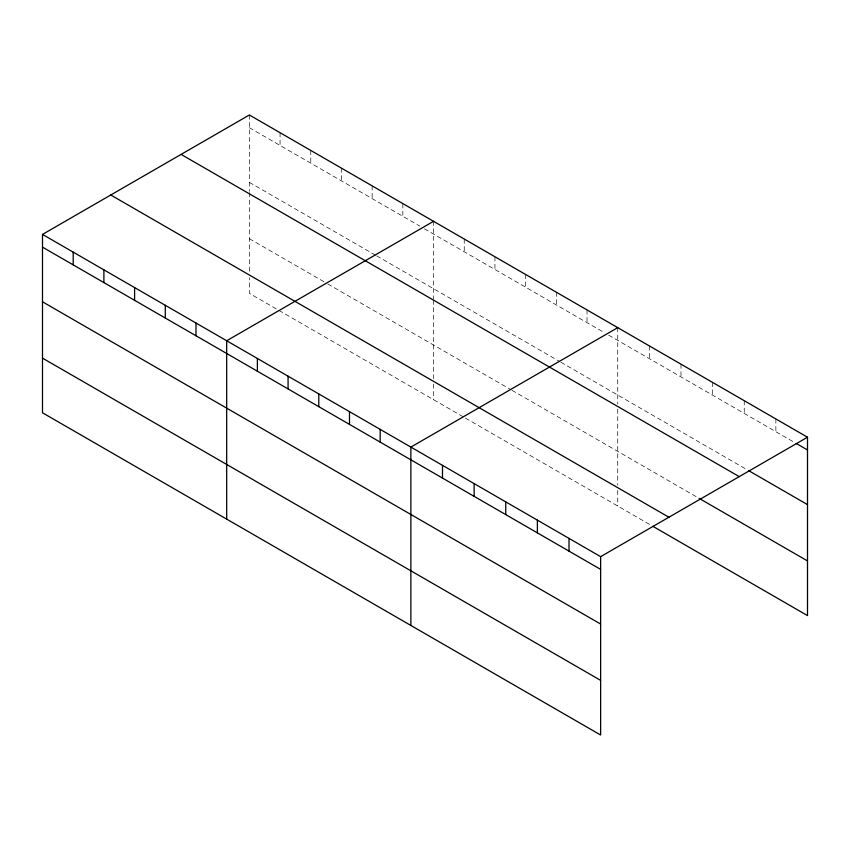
<?xml version="1.0" encoding="UTF-8"?>
<svg xmlns="http://www.w3.org/2000/svg" width="850" height="850" viewBox="0 0 850 850"><rect width="100%" height="100%" fill="white"/><g stroke="black" fill="none" stroke-linecap="round" stroke-linejoin="round"><path stroke-width="0.64" stroke-dasharray="4.25 3.19" d="M249.369 127.723L419.911 226.174M424.458 228.809L604.095 332.52M608.643 335.144L793.942 442.127M249.369 182.378L375.562 255.234M376.699 255.893L559.746 361.579M560.883 362.228L746.502 469.402M249.369 238.691L326.676 283.326M327.813 283.985L510.861 389.661M511.998 390.32L697.935 497.675M463.112 416.755L249.369 293.346L249.369 277.737M465.386 418.062L651.621 525.587M775.869 418.954L775.869 431.694M744.249 400.701L744.249 413.429M712.619 382.436L712.619 395.176M680.988 364.183L680.988 376.911M649.357 345.918L649.357 358.658M617.737 327.654L617.737 404.016M617.737 409.126L617.737 485.201M617.737 490.408L617.737 506.026M587.031 309.931L587.031 322.671M556.336 292.209L556.336 304.948M525.64 274.486L525.64 287.226M494.944 256.764L494.944 269.503M464.249 239.041L464.249 251.781M433.553 221.319L433.553 298.956M433.553 300.231L433.553 378.866M433.553 384.072L433.553 399.691M402.847 203.596L402.847 216.336M372.151 185.874L372.151 198.613M341.456 168.151L341.456 180.891M310.76 150.429L310.76 163.168M280.064 132.706L280.064 145.446M249.369 114.984L249.369 191.335M249.369 192.621L249.369 272.531"/><path stroke-width="1.27" d="M42.5 234.409L600.631 556.654L600.631 735.016L42.5 412.781L42.5 234.409L249.369 114.984L807.5 437.219L807.5 615.591L652.747 526.246M433.553 221.319L226.684 340.754L226.684 519.116M617.737 327.654L410.869 447.089L410.869 625.462M600.631 556.654L807.5 437.219M796.206 443.434L807.5 449.958M748.765 470.698L807.5 504.613M181.103 154.392L739.234 476.627M699.061 498.323L807.5 560.926M110.766 195.001L668.897 517.236M42.5 247.148L600.631 569.383M42.5 301.803L600.631 624.049M42.5 358.126L600.631 680.361M569.011 538.39L569.011 551.129M537.381 520.126L537.381 532.865M505.75 501.872L505.75 514.611M474.13 483.608L474.13 496.347M442.499 465.354L442.499 478.082M380.173 429.367L380.173 442.106M349.478 411.644L349.478 424.384M318.782 393.922L318.782 406.661M288.076 376.199L288.076 388.939M257.38 358.477L257.38 371.216M195.989 323.032L195.989 335.761M165.293 305.309L165.293 318.038M134.597 287.587L134.597 300.316M103.891 269.864L103.891 282.593M73.196 252.142L73.196 264.871"/></g></svg>
